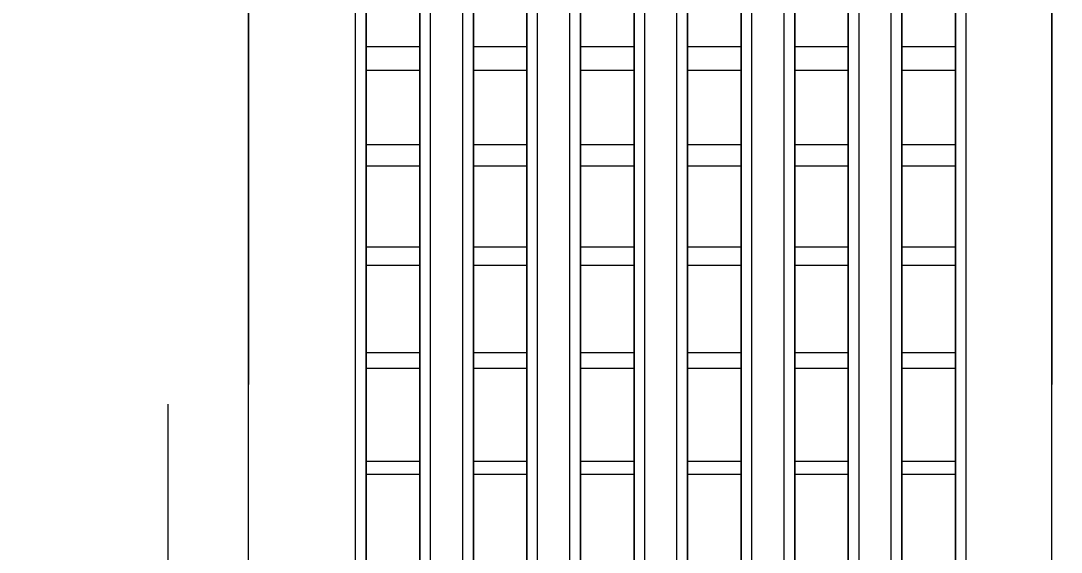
# Model space of a CAD drawing. Header units: millimetres. Extents: x -191664 to 191490, y -197311 to 10263.
# Drawn here: x 267.5 to 461.8, y -117453.1 to -117353.9 of the extents above; entities that cross this region are included whole.
import ezdxf

# ---------------------------------------------------------------- set-up
doc = ezdxf.new("R2010")
doc.units = ezdxf.units.MM
doc.layers.add('DET_briquetadora_frontal', color=7, linetype='Continuous', lineweight=0)
doc.layers.add('R15_COTAS_TRANSPORTE_P', color=1, linetype='Continuous', lineweight=0)
doc.dimstyles.new('PLANTA_20', dxfattribs={"dimtxt": 50, "dimasz": 30, "dimexe": 30, "dimexo": 16, "dimgap": 20, "dimtad": 1, "dimtih": 1, "dimtoh": 1, "dimdec": 1, "dimzin": 0, "dimdsep": 46, "dimcen": 0.09, "dimadec": 0, "dimazin": 0, "dimtfac": 1, "dimtdec": 4, "dimtofl": 0, "dimtmove": 0, "dimatfit": 3, "dimfxl": 1, "dimtolj": 1, "dimtzin": 0, "dimarcsym": 0})

# ---------------------------------------------------------------- blocks, each defined once
blk = doc.blocks.new('*D131')
at = {"layer": 'Defpoints', "color": 0, "transparency": 16777216}
for p in [(1100, -183968.15), (1139.8, -184162.66), (1104.62, -184212), (1304.62, -184212), (1304.62, -184212)]:
    blk.add_point(p, dxfattribs=at)
at = {"layer": 'R15_COTAS_TRANSPORTE_P', "color": 0, "lineweight": -2, "transparency": 16777216}
blk.add_arc((1304.62, -184212), 172.05, 140.0034, 169.9966, dxfattribs=at)
at = {"layer": 'R15_COTAS_TRANSPORTE_P', "color": 0, "transparency": 16777216}
for points in [[(1169.28, -184097.88), (1176.35, -184104.95), (1194.03, -184080.2)], [(1140.17, -184182.55), (1130.2, -184181.68), (1132.57, -184212)]]:
    blk.add_solid(points, dxfattribs=at)
blk = doc.blocks.new('*D132')
at = {"layer": 'Defpoints', "color": 0, "transparency": 16777216}
for p in [(-500, -194490), (-500, -194490), (500, -194490), (203.29, -194656.68), (439.69, -194832.02)]:
    blk.add_point(p, dxfattribs=at)
at = {"layer": 'R15_COTAS_TRANSPORTE_P', "color": 0, "lineweight": -2, "transparency": 16777216}
blk.add_arc((-500, -194490), 722.77, 342.37834, 357.62166, dxfattribs=at)
at = {"layer": 'R15_COTAS_TRANSPORTE_P', "color": 0, "transparency": 16777216}
for points in [[(217.15, -194519.89), (227.15, -194520.1), (222.77, -194490)], [(193.59, -194710.42), (184.12, -194707.19), (179.18, -194737.2)]]:
    blk.add_solid(points, dxfattribs=at)
blk = doc.blocks.new('*D133')
at = {"layer": 'Defpoints', "color": 0, "transparency": 16777216}
for p in [(439.69, -194147.98), (217.89, -194406.09), (-500, -194490), (-500, -194490), (500, -194490)]:
    blk.add_point(p, dxfattribs=at)
at = {"layer": 'R15_COTAS_TRANSPORTE_P', "color": 0, "lineweight": -2, "transparency": 16777216}
blk.add_arc((-500, -194490), 722.77, 2.37834, 17.62166, dxfattribs=at)
at = {"layer": 'R15_COTAS_TRANSPORTE_P', "color": 0, "transparency": 16777216}
for points in [[(184.12, -194272.81), (193.59, -194269.58), (179.18, -194242.8)], [(227.15, -194459.9), (217.15, -194460.11), (222.77, -194490)]]:
    blk.add_solid(points, dxfattribs=at)

msp = doc.modelspace()

# ---------------------------------------------------------------- linework, layer by layer
at = {"layer": 'DET_briquetadora_frontal', "color": 117, "true_color": 0x376c5b}
for p, q in [((332, -117455.52), (332, -117223.69)), ((342, -117455.52), (342, -117223.69)), ((352, -117455.52), (352, -117223.69)), ((362, -117455.52), (362, -117223.69)), ((372, -117455.52), (372, -117223.69)), ((382, -117455.52), (382, -117223.69)), ((392, -117455.52), (392, -117223.69)), ((402, -117455.52), (402, -117223.69)), ((412, -117455.52), (412, -117223.69)), ((422, -117455.52), (422, -117223.69)), ((432, -117455.52), (432, -117223.69)), ((442, -117455.52), (442, -117223.69)), ((332, -117463.45), (332, -117231.62)), ((342, -117463.45), (342, -117231.62)), ((352, -117463.45), (352, -117231.62)), ((362, -117463.45), (362, -117231.62)), ((372, -117463.45), (372, -117231.62)), ((382, -117463.45), (382, -117231.62)), ((392, -117463.45), (392, -117231.62)), ((402, -117463.45), (402, -117231.62)), ((412, -117463.45), (412, -117231.62)), ((422, -117463.45), (422, -117231.62)), ((432, -117463.45), (432, -117231.62)), ((442, -117463.45), (442, -117231.62)), ((332, -117341.18), (332, -117358.68)), ((342, -117341.18), (342, -117358.68)), ((352, -117341.18), (352, -117358.68)), ((362, -117341.18), (362, -117358.68)), ((372, -117341.18), (372, -117358.68)), ((382, -117341.18), (382, -117358.68)), ((392, -117341.18), (392, -117358.68)), ((402, -117341.18), (402, -117358.68)), ((412, -117341.18), (412, -117358.68)), ((422, -117341.18), (422, -117358.68)), ((432, -117341.18), (432, -117358.68)), ((442, -117341.18), (442, -117358.68)), ((332, -117346.07), (332, -117363.11)), ((342, -117346.07), (342, -117363.11)), ((352, -117346.07), (352, -117363.11)), ((362, -117346.07), (362, -117363.11)), ((372, -117346.07), (372, -117363.11)), ((382, -117346.07), (382, -117363.11)), ((392, -117346.07), (392, -117363.11)), ((402, -117346.07), (402, -117363.11)), ((412, -117346.07), (412, -117363.11)), ((422, -117346.07), (422, -117363.11)), ((432, -117346.07), (432, -117363.11)), ((442, -117346.07), (442, -117363.11)), ((332, -117358.68), (332, -117377)), ((332, -117358.68), (342, -117358.68)), ((342, -117358.68), (342, -117377)), ((352, -117358.68), (352, -117377)), ((352, -117358.68), (362, -117358.68)), ((362, -117358.68), (362, -117377)), ((372, -117358.68), (372, -117377)), ((372, -117358.68), (382, -117358.68)), ((382, -117358.68), (382, -117377)), ((392, -117358.68), (392, -117377)), ((392, -117358.68), (402, -117358.68)), ((402, -117358.68), (402, -117377)), ((412, -117358.68), (412, -117377)), ((412, -117358.68), (422, -117358.68)), ((422, -117358.68), (422, -117377)), ((432, -117358.68), (432, -117377)), ((432, -117358.68), (442, -117358.68)), ((442, -117358.68), (442, -117377)), ((332, -117363.11), (332, -117380.96)), ((332, -117363.11), (342, -117363.11)), ((342, -117363.11), (342, -117380.96)), ((352, -117363.11), (352, -117380.96)), ((352, -117363.11), (362, -117363.11)), ((362, -117363.11), (362, -117380.96)), ((372, -117363.11), (372, -117380.96)), ((372, -117363.11), (382, -117363.11)), ((382, -117363.11), (382, -117380.96)), ((392, -117363.11), (392, -117380.96)), ((392, -117363.11), (402, -117363.11)), ((402, -117363.11), (402, -117380.96)), ((412, -117363.11), (412, -117380.96)), ((412, -117363.11), (422, -117363.11)), ((422, -117363.11), (422, -117380.96)), ((432, -117363.11), (432, -117380.96)), ((432, -117363.11), (442, -117363.11)), ((442, -117363.11), (442, -117380.96)), ((332, -117377), (332, -117396.06)), ((332, -117377), (342, -117377)), ((342, -117377), (342, -117396.06)), ((352, -117377), (352, -117396.06)), ((352, -117377), (362, -117377)), ((362, -117377), (362, -117396.06)), ((372, -117377), (372, -117396.06)), ((372, -117377), (382, -117377)), ((382, -117377), (382, -117396.06)), ((392, -117377), (392, -117396.06)), ((392, -117377), (402, -117377)), ((402, -117377), (402, -117396.06)), ((412, -117377), (412, -117396.06)), ((412, -117377), (422, -117377)), ((422, -117377), (422, -117396.06)), ((432, -117377), (432, -117396.06)), ((432, -117377), (442, -117377)), ((442, -117377), (442, -117396.06)), ((332, -117380.96), (332, -117399.53)), ((332, -117380.96), (342, -117380.96)), ((342, -117380.96), (342, -117399.53)), ((352, -117380.96), (352, -117399.53)), ((352, -117380.96), (362, -117380.96)), ((362, -117380.96), (362, -117399.53)), ((372, -117380.96), (372, -117399.53)), ((372, -117380.96), (382, -117380.96)), ((382, -117380.96), (382, -117399.53)), ((392, -117380.96), (392, -117399.53)), ((392, -117380.96), (402, -117380.96)), ((402, -117380.96), (402, -117399.53)), ((412, -117380.96), (412, -117399.53)), ((412, -117380.96), (422, -117380.96)), ((422, -117380.96), (422, -117399.53)), ((432, -117380.96), (432, -117399.53)), ((432, -117380.96), (442, -117380.96)), ((442, -117380.96), (442, -117399.53)), ((332, -117396.06), (332, -117415.78)), ((332, -117396.06), (342, -117396.06)), ((342, -117396.06), (342, -117415.78)), ((352, -117396.06), (352, -117415.78)), ((352, -117396.06), (362, -117396.06)), ((362, -117396.06), (362, -117415.78)), ((372, -117396.06), (372, -117415.78)), ((372, -117396.06), (382, -117396.06)), ((382, -117396.06), (382, -117415.78)), ((392, -117396.06), (392, -117415.78)), ((392, -117396.06), (402, -117396.06)), ((402, -117396.06), (402, -117415.78)), ((412, -117396.06), (412, -117415.78)), ((412, -117396.06), (422, -117396.06)), ((422, -117396.06), (422, -117415.78)), ((432, -117396.06), (432, -117415.78)), ((432, -117396.06), (442, -117396.06)), ((442, -117396.06), (442, -117415.78)), ((332, -117399.53), (332, -117418.74)), ((332, -117399.53), (342, -117399.53)), ((342, -117399.53), (342, -117418.74)), ((352, -117399.53), (352, -117418.74)), ((352, -117399.53), (362, -117399.53)), ((362, -117399.53), (362, -117418.74)), ((372, -117399.53), (372, -117418.74)), ((372, -117399.53), (382, -117399.53)), ((382, -117399.53), (382, -117418.74)), ((392, -117399.53), (392, -117418.74)), ((392, -117399.53), (402, -117399.53)), ((402, -117399.53), (402, -117418.74)), ((412, -117399.53), (412, -117418.74)), ((412, -117399.53), (422, -117399.53)), ((422, -117399.53), (422, -117418.74)), ((432, -117399.53), (432, -117418.74)), ((432, -117399.53), (442, -117399.53)), ((442, -117399.53), (442, -117418.74)), ((332, -117415.78), (332, -117436.05)), ((332, -117415.78), (342, -117415.78)), ((342, -117415.78), (342, -117436.05)), ((352, -117415.78), (352, -117436.05)), ((352, -117415.78), (362, -117415.78)), ((362, -117415.78), (362, -117436.05)), ((372, -117415.78), (372, -117436.05)), ((372, -117415.78), (382, -117415.78)), ((382, -117415.78), (382, -117436.05)), ((392, -117415.78), (392, -117436.05)), ((392, -117415.78), (402, -117415.78)), ((402, -117415.78), (402, -117436.05)), ((412, -117415.78), (412, -117436.05)), ((412, -117415.78), (422, -117415.78)), ((422, -117415.78), (422, -117436.05)), ((432, -117415.78), (432, -117436.05)), ((432, -117415.78), (442, -117415.78)), ((442, -117415.78), (442, -117436.05)), ((332, -117418.74), (332, -117438.48)), ((332, -117418.74), (342, -117418.74)), ((342, -117418.74), (342, -117438.48)), ((352, -117418.74), (352, -117438.48)), ((352, -117418.74), (362, -117418.74)), ((362, -117418.74), (362, -117438.48)), ((372, -117418.74), (372, -117438.48)), ((372, -117418.74), (382, -117418.74)), ((382, -117418.74), (382, -117438.48)), ((392, -117418.74), (392, -117438.48)), ((392, -117418.74), (402, -117418.74)), ((402, -117418.74), (402, -117438.48)), ((412, -117418.74), (412, -117438.48)), ((412, -117418.74), (422, -117418.74)), ((422, -117418.74), (422, -117438.48)), ((432, -117418.74), (432, -117438.48)), ((432, -117418.74), (442, -117418.74)), ((442, -117418.74), (442, -117438.48)), ((332, -117436.05), (332, -117456.78)), ((332, -117436.05), (342, -117436.05)), ((342, -117436.05), (342, -117456.78)), ((352, -117436.05), (352, -117456.78)), ((352, -117436.05), (362, -117436.05)), ((362, -117436.05), (362, -117456.78)), ((372, -117436.05), (372, -117456.78)), ((372, -117436.05), (382, -117436.05)), ((382, -117436.05), (382, -117456.78)), ((392, -117436.05), (392, -117456.78)), ((392, -117436.05), (402, -117436.05)), ((402, -117436.05), (402, -117456.78)), ((412, -117436.05), (412, -117456.78)), ((412, -117436.05), (422, -117436.05)), ((422, -117436.05), (422, -117456.78)), ((432, -117436.05), (432, -117456.78)), ((432, -117436.05), (442, -117436.05)), ((442, -117436.05), (442, -117456.78)), ((332, -117438.48), (332, -117458.67)), ((332, -117438.48), (342, -117438.48)), ((342, -117438.48), (342, -117458.67)), ((352, -117438.48), (352, -117458.67)), ((352, -117438.48), (362, -117438.48)), ((362, -117438.48), (362, -117458.67)), ((372, -117438.48), (372, -117458.67)), ((372, -117438.48), (382, -117438.48)), ((382, -117438.48), (382, -117458.67)), ((392, -117438.48), (392, -117458.67)), ((392, -117438.48), (402, -117438.48)), ((402, -117438.48), (402, -117458.67)), ((412, -117438.48), (412, -117458.67)), ((412, -117438.48), (422, -117438.48)), ((422, -117438.48), (422, -117458.67)), ((432, -117438.48), (432, -117458.67)), ((432, -117438.48), (442, -117438.48)), ((442, -117438.48), (442, -117458.67))]:
    msp.add_line(p, q, dxfattribs=at)
at = {"layer": 'DET_briquetadora_frontal', "color": 9, "true_color": 0xb9c3c2}
for p, q in [((310, -117360.88), (310, -117344.59)), ((330, -117360.88), (330, -117344.59)), ((344, -117360.88), (344, -117344.59)), ((350, -117360.88), (350, -117344.59)), ((364, -117360.88), (364, -117344.59)), ((370, -117360.88), (370, -117344.59)), ((384, -117360.88), (384, -117344.59)), ((390, -117360.88), (390, -117344.59)), ((404, -117360.88), (404, -117344.59)), ((410, -117360.88), (410, -117344.59)), ((424, -117360.88), (424, -117344.59)), ((430, -117360.88), (430, -117344.59)), ((444, -117360.88), (444, -117344.59)), ((460, -117360.88), (460, -117344.59)), ((330, -117363.33), (330, -117347.37)), ((344, -117363.33), (344, -117347.37)), ((350, -117363.33), (350, -117347.37)), ((364, -117363.33), (364, -117347.37)), ((370, -117363.33), (370, -117347.37)), ((384, -117363.33), (384, -117347.37)), ((390, -117363.33), (390, -117347.37)), ((404, -117363.33), (404, -117347.37)), ((410, -117363.33), (410, -117347.37)), ((424, -117363.33), (424, -117347.37)), ((430, -117363.33), (430, -117347.37)), ((444, -117363.33), (444, -117347.37)), ((310, -117352.46), (310, -117372.19)), ((460, -117352.46), (460, -117372.19)), ((310, -117377.88), (310, -117360.88)), ((330, -117377.88), (330, -117360.88)), ((344, -117377.88), (344, -117360.88)), ((350, -117377.88), (350, -117360.88)), ((364, -117377.88), (364, -117360.88)), ((370, -117377.88), (370, -117360.88)), ((384, -117377.88), (384, -117360.88)), ((390, -117377.88), (390, -117360.88)), ((404, -117377.88), (404, -117360.88)), ((410, -117377.88), (410, -117360.88)), ((424, -117377.88), (424, -117360.88)), ((430, -117377.88), (430, -117360.88)), ((444, -117377.88), (444, -117360.88)), ((460, -117377.88), (460, -117360.88)), ((330, -117380), (330, -117363.33)), ((344, -117380), (344, -117363.33)), ((350, -117380), (350, -117363.33)), ((364, -117380), (364, -117363.33)), ((370, -117380), (370, -117363.33)), ((384, -117380), (384, -117363.33)), ((390, -117380), (390, -117363.33)), ((404, -117380), (404, -117363.33)), ((410, -117380), (410, -117363.33)), ((424, -117380), (424, -117363.33)), ((430, -117380), (430, -117363.33)), ((444, -117380), (444, -117363.33)), ((310, -117372.19), (310, -117390.31)), ((460, -117372.19), (460, -117390.31)), ((310, -117395.5), (310, -117377.88)), ((330, -117395.5), (330, -117377.88)), ((344, -117395.5), (344, -117377.88)), ((350, -117395.5), (350, -117377.88)), ((364, -117395.5), (364, -117377.88)), ((370, -117395.5), (370, -117377.88)), ((384, -117395.5), (384, -117377.88)), ((390, -117395.5), (390, -117377.88)), ((404, -117395.5), (404, -117377.88)), ((410, -117395.5), (410, -117377.88)), ((424, -117395.5), (424, -117377.88)), ((430, -117395.5), (430, -117377.88)), ((444, -117395.5), (444, -117377.88)), ((460, -117395.5), (460, -117377.88)), ((330, -117397.31), (330, -117380)), ((344, -117397.31), (344, -117380)), ((350, -117397.31), (350, -117380)), ((364, -117397.31), (364, -117380)), ((370, -117397.31), (370, -117380)), ((384, -117397.31), (384, -117380)), ((390, -117397.31), (390, -117380)), ((404, -117397.31), (404, -117380)), ((410, -117397.31), (410, -117380)), ((424, -117397.31), (424, -117380)), ((430, -117397.31), (430, -117380)), ((444, -117397.31), (444, -117380)), ((310, -117390.31), (310, -117405.37)), ((460, -117390.31), (460, -117405.37)), ((310, -117413.67), (310, -117395.5)), ((330, -117413.67), (330, -117395.5)), ((344, -117413.67), (344, -117395.5)), ((350, -117413.67), (350, -117395.5)), ((364, -117413.67), (364, -117395.5)), ((370, -117413.67), (370, -117395.5)), ((384, -117413.67), (384, -117395.5)), ((390, -117413.67), (390, -117395.5)), ((404, -117413.67), (404, -117395.5)), ((410, -117413.67), (410, -117395.5)), ((424, -117413.67), (424, -117395.5)), ((430, -117413.67), (430, -117395.5)), ((444, -117413.67), (444, -117395.5)), ((460, -117413.67), (460, -117395.5)), ((330, -117415.19), (330, -117397.31)), ((344, -117415.19), (344, -117397.31)), ((350, -117415.19), (350, -117397.31)), ((364, -117415.19), (364, -117397.31)), ((370, -117415.19), (370, -117397.31)), ((384, -117415.19), (384, -117397.31)), ((390, -117415.19), (390, -117397.31)), ((404, -117415.19), (404, -117397.31)), ((410, -117415.19), (410, -117397.31)), ((424, -117415.19), (424, -117397.31)), ((430, -117415.19), (430, -117397.31)), ((444, -117415.19), (444, -117397.31)), ((310, -117405.37), (310, -117416.14)), ((460, -117405.37), (460, -117416.14)), ((310, -117432.32), (310, -117413.67)), ((330, -117432.32), (330, -117413.67)), ((344, -117432.32), (344, -117413.67)), ((350, -117432.32), (350, -117413.67)), ((364, -117432.32), (364, -117413.67)), ((370, -117432.32), (370, -117413.67)), ((384, -117432.32), (384, -117413.67)), ((390, -117432.32), (390, -117413.67)), ((404, -117432.32), (404, -117413.67)), ((410, -117432.32), (410, -117413.67)), ((424, -117432.32), (424, -117413.67)), ((430, -117432.32), (430, -117413.67)), ((444, -117432.32), (444, -117413.67)), ((460, -117432.32), (460, -117413.67)), ((310, -117416.14), (310, -117421.75)), ((330, -117433.57), (330, -117415.19)), ((344, -117433.57), (344, -117415.19)), ((350, -117433.57), (350, -117415.19)), ((364, -117433.57), (364, -117415.19)), ((370, -117433.57), (370, -117415.19)), ((384, -117433.57), (384, -117415.19)), ((390, -117433.57), (390, -117415.19)), ((404, -117433.57), (404, -117415.19)), ((410, -117433.57), (410, -117415.19)), ((424, -117433.57), (424, -117415.19)), ((430, -117433.57), (430, -117415.19)), ((444, -117433.57), (444, -117415.19)), ((460, -117416.14), (460, -117421.75)), ((295, -117429.01), (295, -117425.45)), ((310, -117429.01), (310, -117425.45)), ((460, -117429.01), (460, -117425.45)), ((295, -117436.01), (295, -117429.01)), ((310, -117436.01), (310, -117429.01)), ((460, -117436.01), (460, -117429.01)), ((310, -117451.37), (310, -117432.32)), ((330, -117451.37), (330, -117432.32)), ((330, -117452.35), (330, -117433.57)), ((344, -117451.37), (344, -117432.32)), ((344, -117452.35), (344, -117433.57)), ((350, -117451.37), (350, -117432.32)), ((350, -117452.35), (350, -117433.57)), ((364, -117451.37), (364, -117432.32)), ((364, -117452.35), (364, -117433.57)), ((370, -117451.37), (370, -117432.32)), ((370, -117452.35), (370, -117433.57)), ((384, -117451.37), (384, -117432.32)), ((384, -117452.35), (384, -117433.57)), ((390, -117451.37), (390, -117432.32)), ((390, -117452.35), (390, -117433.57)), ((404, -117451.37), (404, -117432.32)), ((404, -117452.35), (404, -117433.57)), ((410, -117451.37), (410, -117432.32)), ((410, -117452.35), (410, -117433.57)), ((424, -117451.37), (424, -117432.32)), ((424, -117452.35), (424, -117433.57)), ((430, -117451.37), (430, -117432.32)), ((430, -117452.35), (430, -117433.57)), ((444, -117451.37), (444, -117432.32)), ((444, -117452.35), (444, -117433.57)), ((460, -117451.37), (460, -117432.32)), ((295, -117446.21), (295, -117436.01)), ((310, -117446.21), (310, -117436.01)), ((460, -117446.21), (460, -117436.01)), ((295, -117459.26), (295, -117446.21)), ((310, -117459.26), (310, -117446.21)), ((460, -117459.26), (460, -117446.21)), ((310, -117470.74), (310, -117451.37)), ((330, -117470.74), (330, -117451.37)), ((330, -117471.47), (330, -117452.35)), ((344, -117470.74), (344, -117451.37)), ((344, -117471.47), (344, -117452.35)), ((350, -117470.74), (350, -117451.37)), ((350, -117471.47), (350, -117452.35)), ((364, -117470.74), (364, -117451.37)), ((364, -117471.47), (364, -117452.35)), ((370, -117470.74), (370, -117451.37)), ((370, -117471.47), (370, -117452.35)), ((384, -117470.74), (384, -117451.37)), ((384, -117471.47), (384, -117452.35)), ((390, -117470.74), (390, -117451.37)), ((390, -117471.47), (390, -117452.35)), ((404, -117470.74), (404, -117451.37)), ((404, -117471.47), (404, -117452.35)), ((410, -117470.74), (410, -117451.37)), ((410, -117471.47), (410, -117452.35)), ((424, -117470.74), (424, -117451.37)), ((424, -117471.47), (424, -117452.35)), ((430, -117470.74), (430, -117451.37)), ((430, -117471.47), (430, -117452.35)), ((444, -117470.74), (444, -117451.37)), ((444, -117471.47), (444, -117452.35)), ((460, -117470.74), (460, -117451.37))]:
    msp.add_line(p, q, dxfattribs=at)

# ---------------------------------------------------------------- dimensions: what is measured, and where the dimension line sits
at = {"layer": 'R15_COTAS_TRANSPORTE_P'}
for base, line1, line2, picture, middle in [((217.89, -194406.09), ((-500, -194490), (500, -194490)), ((-500, -194490), (439.69, -194147.98)), '*D133', (191490.46, -33543.69)), ((203.29, -194656.68), ((-500, -194490), (500, -194490)), ((-500, -194490), (439.69, -194832.02)), '*D132', (-191664.11, -34001.98)), ((1139.8, -184162.66), ((1304.62, -184212), (1104.62, -184212)), ((1304.62, -184212), (1100, -183968.15)), '*D131', (-166426.35, -78863.51))]:
    dim = msp.add_angular_dim_2l(base=base, line1=line1, line2=line2, dimstyle='PLANTA_20', dxfattribs=at)
    dim.commit()
    dim.dimension.update_dxf_attribs({"geometry": picture, "text_midpoint": middle})

doc.saveas('drawing.dxf')
